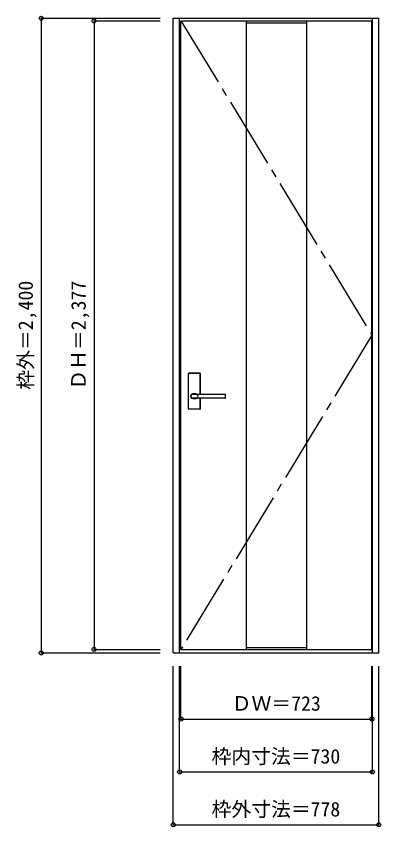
# Model space of a CAD drawing. Units: millimetres, scale not verified. Extents: x -742 to 638, y -1387 to 1678.
import ezdxf
from ezdxf.enums import TextEntityAlignment as Align

# ---------------------------------------------------------------- set-up
doc = ezdxf.new("R2010")
doc.units = ezdxf.units.MM
doc.header["$LTSCALE"] = 30
doc.header["$PDMODE"] = 32
doc.header["$PDSIZE"] = 15
doc.linetypes.add('CHAIN2', pattern=[12, 9, -1, 1, -1])
doc.layers.add('0-0', color=3, linetype='Continuous')
doc.layers.add('0-1_寸法', color=7, linetype='Continuous')
doc.styles.add('ＭＳ ゴシック', font='')
doc.styles.get('ＭＳ ゴシック').set_extended_font_data('MS Gothic')

msp = doc.modelspace()

# ---------------------------------------------------------------- linework, layer by layer
at = {"layer": '0-0'}
for p, q in [((-147.86, -729.35), (-147.86, 1670.65)), ((-147.86, 1670.65), (630.14, 1670.65)), ((-123.86, -729.35), (-123.86, 1670.65)), ((-118.86, 1660.65), (604.14, 1660.65)), ((-118.86, -716.35), (-118.86, 1660.65)), ((128.64, 1660.65), (128.64, -716.35)), ((356.64, 1660.65), (356.64, -716.35)), ((606.14, -729.35), (606.14, 1670.65)), ((630.14, -729.35), (630.14, 1670.65)), ((-90.36, 193.65), (-90.36, 326.65)), ((-46.86, 328.15), (-88.86, 328.15)), ((-45.36, 248.15), (-45.36, 326.65)), ((-72.68, 248.15), (-72.86, 248.15)), ((49.14, 248.15), (-72.68, 248.15)), ((50.14, 235.15), (50.14, 247.15)), ((49.14, 234.15), (-72.86, 234.15)), ((-45.36, 193.65), (-45.36, 234.15)), ((-46.86, 192.15), (-88.86, 192.15)), ((-147.86, -729.35), (630.14, -729.35))]:
    msp.add_line(p, q, dxfattribs=at)
at = {"layer": '0-0', "color": 7}
for p, q in [((128.64, 1652.65), (356.64, 1652.65)), ((128.64, -708.35), (356.64, -708.35))]:
    msp.add_line(p, q, dxfattribs=at)
at = {"layer": '0-0', "color": 4}
for p, q in [((-89.86, 193.65), (-89.86, 326.65)), ((-46.86, 327.65), (-88.86, 327.65)), ((-45.86, 248.15), (-45.86, 326.65)), ((-45.86, 193.65), (-45.86, 234.15)), ((-46.86, 192.65), (-88.86, 192.65))]:
    msp.add_line(p, q, dxfattribs=at)
at = {"layer": '0-0'}
msp.add_lwpolyline([(-118.86, -716.35), (604.14, -716.35), (604.14, 1660.65)], dxfattribs=at)
at = {"layer": '0-0', "color": 7, "linetype": 'CHAIN2'}
msp.add_lwpolyline([(-118.86, 1660.65), (604.14, 472.15), (-118.86, -716.35)], dxfattribs=at)
at = {"layer": '0-0'}
for centre, radius, start, end in [((-88.86, 326.65), 1.5, 90, 180), ((-46.86, 326.65), 1.5, 0, 90), ((49.14, 247.15), 1, 0, 90), ((49.14, 235.15), 1, 270, 0), ((-88.86, 193.65), 1.5, 180, 270), ((-46.86, 193.65), 1.5, 270, 0)]:
    msp.add_arc(centre, radius, start, end, dxfattribs=at)
at = {"layer": '0-0', "color": 4}
for centre, start, end in [((-88.86, 326.65), 90, 180), ((-46.86, 326.65), 0, 90), ((-88.86, 193.65), 180, 270), ((-46.86, 193.65), 270, 0)]:
    msp.add_arc(centre, 1, start, end, dxfattribs=at)
at = {"layer": '0-0'}
msp.add_ellipse((-67.86, 241.15), major_axis=(-13, 0), ratio=0.865384, dxfattribs=at)
msp.add_ellipse((-72.86, 241.15), major_axis=(-8, 0), ratio=0.875, start_param=4.712389, end_param=7.8539816, dxfattribs=at)
at = {"layer": '0-1_寸法', "color": 4}
for p, q in [((-647.86, 1670.65), (-197.86, 1670.65)), ((-647.86, 1670.65), (-647.86, -729.35)), ((-447.86, 1660.65), (-197.86, 1660.65)), ((-447.86, 1660.65), (-447.86, -716.35)), ((-647.86, -729.35), (-197.86, -729.35)), ((-447.86, -716.35), (-197.86, -716.35)), ((-147.86, -1379.35), (-147.86, -779.35)), ((-123.86, -1179.35), (-123.86, -779.35)), ((-118.86, -979.35), (-118.86, -779.35)), ((604.14, -979.35), (604.14, -779.35)), ((606.14, -1179.35), (606.14, -779.35)), ((630.14, -1379.35), (630.14, -779.35)), ((-118.86, -979.35), (604.14, -979.35)), ((-123.86, -1179.35), (606.14, -1179.35)), ((-147.86, -1379.35), (630.14, -1379.35))]:
    msp.add_line(p, q, dxfattribs=at)
at = {"layer": '0-1_寸法'}
for p in [(-647.86, 1670.65), (-447.86, 1660.65), (-647.86, -729.35), (-447.86, -716.35), (-118.86, -979.35), (604.14, -979.35), (-123.86, -1179.35), (606.14, -1179.35), (-147.86, -1379.35), (630.14, -1379.35)]:
    msp.add_point(p, dxfattribs=at)

# ---------------------------------------------------------------- texts
at = {"layer": '0-1_寸法', "style": 'ＭＳ ゴシック'}
for s, p in [('枠外＝2,400', (-662.86, 265.9)), ('ＤＨ＝2,377', (-462.86, 265.9))]:
    msp.add_text(s, height=54.99, rotation=90, dxfattribs=at).set_placement(p, align=Align.BOTTOM_LEFT)
for s, p in [('ＤＷ＝723', (73.39, -964.35)), ('枠内寸法＝730', (-3.11, -1164.35)), ('枠外寸法＝778', (-3.11, -1364.35))]:
    msp.add_text(s, height=54.99, dxfattribs=at).set_placement(p, align=Align.BOTTOM_LEFT)

doc.saveas('drawing.dxf')
